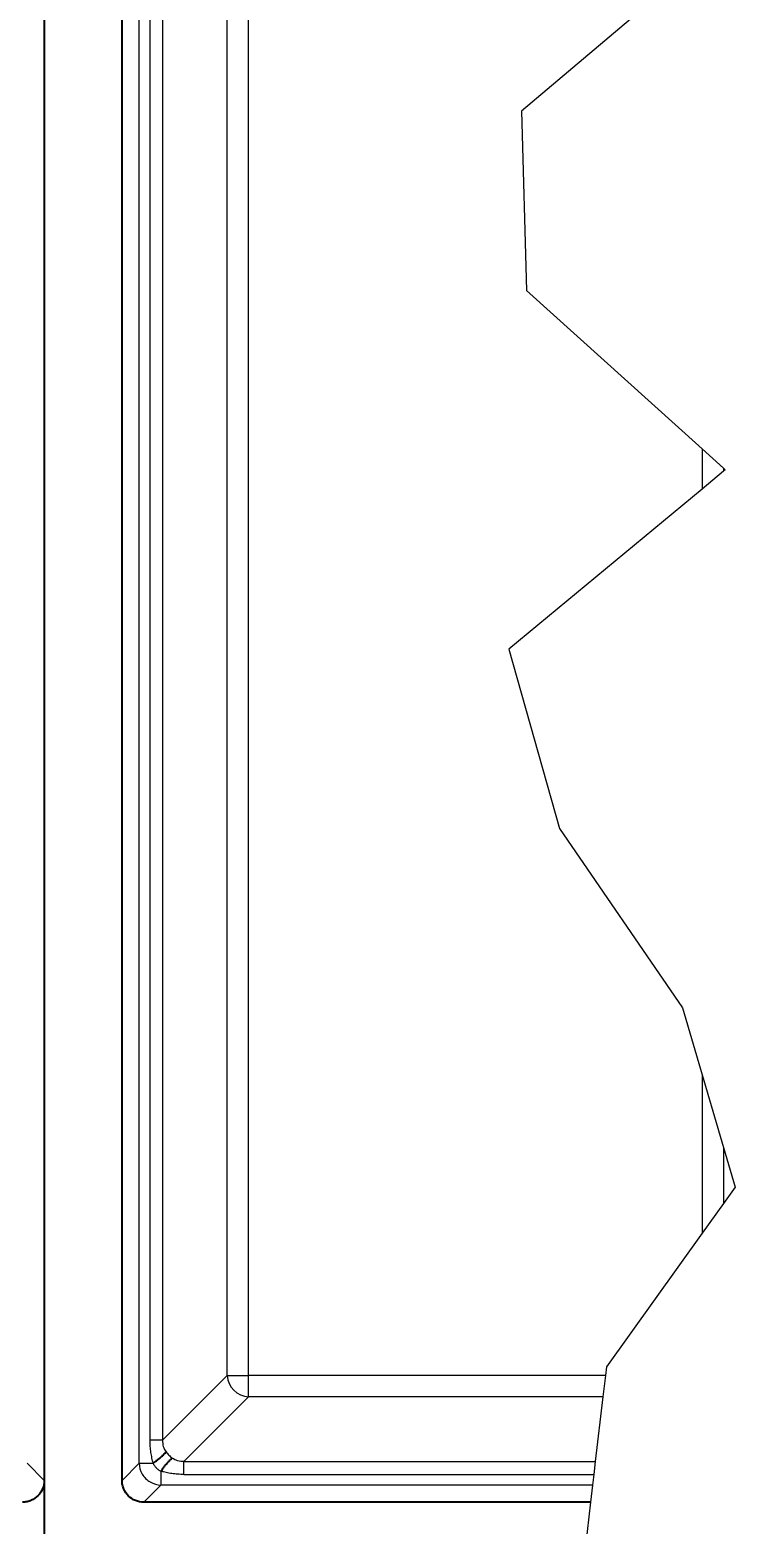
# Model space of a CAD drawing. Header units: millimetres. Extents: x 0 to 1486, y 0 to 1051.
# Drawn here: x 1277.7 to 1307.8, y 859.2 to 922.9 of the extents above; entities that cross this region are included whole.
import ezdxf

# ---------------------------------------------------------------- set-up
doc = ezdxf.new("R2010")
doc.units = ezdxf.units.MM
doc.header["$LTSCALE"] = 1.25
for name, color, linetype, lineweight, true_color in [('Bemaßungen(DIN)', 7, 'Continuous', 5, 0x262659), ('Bruchlinien(DIN)', 7, 'Continuous', 9, 0x262659), ('Sichtbare Kanten(DIN)', 7, 'Continuous', 25, 0x262659), ('Sichtbare tangentiale Kanten(DIN)', 7, 'Continuous', 15, 0x1a1a3e)]:
    doc.layers.add(name, color=color, linetype=linetype, lineweight=lineweight, true_color=true_color)
doc.styles.add('Aktuell-DINGroßer Text', font='arial.ttf')
doc.dimstyles.new('STANDARD-DIN', dxfattribs={"dimscale": 1.25, "dimtxt": 5.25, "dimasz": 2.5, "dimexe": 3.175, "dimexo": 0, "dimgap": 0.8, "dimtad": 1, "dimrnd": 1e-08, "dimtxsty": 'Aktuell-DINGroßer Text', "dimcen": 0.09, "dimdle": 10, "dimclrd": 256, "dimclre": 256, "dimclrt": 256, "dimazin": 2, "dimtfac": 0.666667, "dimtmove": 0, "dimatfit": 3, "dimfxl": 1, "dimtolj": 1, "dimlwd": 25, "dimlwe": 25, "dimarcsym": 0})

# ---------------------------------------------------------------- blocks, each defined once
blk = doc.blocks.new('*D130')
at = {"layer": 'Bemaßungen(DIN)', "color": 250, "linetype": 'Continuous', "lineweight": 25, "true_color": 0x3f3f3f, "transparency": 16777216}
for p, q in [((1218.791, 861.059), (1218.791, 835.215)), ((1278.285, 861.059), (1278.285, 835.215)), ((1221.916, 839.184), (1275.16, 839.184))]:
    blk.add_line(p, q, dxfattribs=at)
at = {"layer": 'Bemaßungen(DIN)', "color": 250, "linetype": 'Continuous', "true_color": 0x3f3f3f, "transparency": 16777216}
for points in [[(1221.916, 839.704), (1221.916, 838.663), (1218.791, 839.184)], [(1275.16, 839.704), (1275.16, 838.663), (1278.285, 839.184)]]:
    blk.add_solid(points, dxfattribs=at)
at = {"layer": 'Defpoints', "color": 0, "linetype": 'Continuous', "transparency": 16777216}
for p in [(1218.791, 861.059), (1278.285, 861.059), (1278.285, 839.184)]:
    blk.add_point(p, dxfattribs=at)
at = {"layer": 'Bemaßungen(DIN)', "color": 179, "linetype": 'Continuous', "lineweight": 25, "true_color": 0x262659, "transparency": 16777216, "insert": (1237.468, 848.071), "char_height": 6.5625, "attachment_point": 1, "style": 'Aktuell-DINGroßer Text'}
blk.add_mtext('\\A1;31,73', dxfattribs=at)

msp = doc.modelspace()

# ---------------------------------------------------------------- linework, layer by layer
at = {"layer": 'Bruchlinien(DIN)'}
for p, q in [((1306.3592, 925.9794), (1298.6492, 919.4729)), ((1298.6492, 919.4729), (1298.8597, 911.8209)), ((1298.8597, 911.8209), (1306.3592, 905.0597)), ((1306.3592, 905.0597), (1307.2696, 904.239)), ((1307.2696, 904.1044), (1306.3592, 903.3497)), ((1307.2696, 904.239), (1307.3474, 904.1688)), ((1307.3474, 904.1688), (1307.2696, 904.1044)), ((1306.3592, 903.3497), (1298.1164, 896.5168)), ((1298.1164, 896.5168), (1300.2725, 888.8648)), ((1300.2725, 888.8648), (1305.5209, 881.2128)), ((1305.5209, 881.2128), (1306.3592, 878.3561)), ((1306.3592, 878.3561), (1307.2696, 875.2538)), ((1307.2696, 875.2538), (1307.7664, 873.5608)), ((1307.7664, 873.5608), (1307.2696, 872.868)), ((1307.2696, 872.868), (1306.3592, 871.5986)), ((1306.3592, 871.5986), (1302.2789, 865.9088)), ((1302.2789, 865.9088), (1302.234, 865.5286)), ((1302.234, 865.5286), (1302.1264, 864.6182)), ((1302.1264, 864.6182), (1301.8004, 861.86)), ((1301.8004, 861.86), (1301.7358, 861.3133)), ((1301.7358, 861.3133), (1301.6825, 860.8616)), ((1301.6825, 860.8616), (1301.596, 860.1302)), ((1301.596, 860.1302), (1301.3746, 858.2568))]:
    msp.add_line(p, q, dxfattribs=at)
at = {"layer": 'Sichtbare Kanten(DIN)'}
for p, q in [((1278.2847, 956.4581), (1278.2847, 861.0586)), ((1281.6034, 861.0586), (1281.6034, 956.4581)), ((1301.596, 860.1302), (1282.5318, 860.1302))]:
    msp.add_line(p, q, dxfattribs=at)
for points, knots in [([(1282.9276, 861.79), (1282.9573, 861.8119), (1282.9865, 861.8338), (1283.0151, 861.8555), (1283.0509, 861.8826), (1283.0856, 861.9096), (1283.1189, 861.9359), (1283.1389, 861.9518), (1283.1584, 861.9674), (1283.1773, 861.9827), (1283.2151, 862.0135), (1283.2505, 862.0432), (1283.283, 862.0714), (1283.3155, 862.0995), (1283.3451, 862.1262), (1283.3713, 862.1509), (1283.3843, 862.1633), (1283.3966, 862.1752), (1283.4079, 862.1865), (1283.4268, 862.2054), (1283.4432, 862.2228), (1283.457, 862.2386), (1283.468, 862.2512), (1283.4773, 862.2627), (1283.4848, 862.2731)], [-1.0769104, -1.0769104, -1.0769104, -1.0769104, -0.9572537, -0.9572537, -0.9572537, -0.8077, -0.8077, -0.8077, -0.7179403, -0.7179403, -0.7179403, -0.5384552, -0.5384552, -0.5384552, -0.3589701, -0.3589701, -0.3589701, -0.2692104, -0.2692104, -0.2692104, -0.1196567, -0.1196567, -0.1196567, 0, 0, 0, 0]), ([(1283.2632, 861.4543), (1283.2851, 861.484), (1283.307, 861.5133), (1283.3287, 861.5419), (1283.3559, 861.5776), (1283.3828, 861.6124), (1283.4092, 861.6457), (1283.425, 861.6657), (1283.4406, 861.6851), (1283.456, 861.704), (1283.4867, 861.7418), (1283.5164, 861.7772), (1283.5446, 861.8097), (1283.5728, 861.8422), (1283.5995, 861.8718), (1283.6242, 861.898), (1283.6365, 861.9111), (1283.6484, 861.9233), (1283.6598, 861.9347), (1283.6787, 861.9536), (1283.6961, 861.97), (1283.7118, 861.9837), (1283.7244, 861.9947), (1283.736, 862.004), (1283.7464, 862.0115)], [-1.0769104, -1.0769104, -1.0769104, -1.0769104, -0.9572537, -0.9572537, -0.9572537, -0.8077, -0.8077, -0.8077, -0.7179403, -0.7179403, -0.7179403, -0.5384552, -0.5384552, -0.5384552, -0.3589701, -0.3589701, -0.3589701, -0.2692104, -0.2692104, -0.2692104, -0.1196567, -0.1196567, -0.1196567, 0, 0, 0, 0]), ([(1278.2847, 861.0586), (1278.2847, 860.9386), (1278.2613, 860.8179), (1278.1718, 860.5968), (1278.1062, 860.4961), (1277.941, 860.3257), (1277.8417, 860.2568), (1277.6738, 860.183), (1277.6118, 860.1633), (1277.4855, 860.137), (1277.4209, 860.1302), (1277.3563, 860.1302)], [0, 0, 0, 0, 0.019193526, 0.019193526, 0.038166014, 0.038166014, 0.057250771, 0.057250771, 0.067667509, 0.067667509, 0.078108379, 0.078108379, 0.078108379, 0.078108379]), ([(1282.5318, 860.1302), (1282.4119, 860.1302), (1282.2912, 860.1536), (1282.07, 860.2431), (1281.9694, 860.3087), (1281.7989, 860.4739), (1281.7301, 860.5731), (1281.6563, 860.7411), (1281.6366, 860.8031), (1281.6102, 860.9293), (1281.6034, 860.994), (1281.6034, 861.0586)], [0, 0, 0, 0, 0.019193526, 0.019193526, 0.038166014, 0.038166014, 0.057250771, 0.057250771, 0.067667509, 0.067667509, 0.078108379, 0.078108379, 0.078108379, 0.078108379])]:
    msp.add_open_spline(points, degree=3, knots=knots, dxfattribs=at)
at = {"layer": 'Sichtbare tangentiale Kanten(DIN)'}
for p, q in [((1282.3349, 861.79), (1282.3349, 955.7266)), ((1282.7866, 954.7462), (1282.7866, 862.7704)), ((1283.3332, 954.7462), (1283.3332, 862.7704)), ((1286.0914, 865.5286), (1286.0914, 951.988)), ((1287.0019, 865.5286), (1287.0019, 951.988)), ((1306.3592, 905.0597), (1306.3592, 903.3497)), ((1307.2696, 904.239), (1307.2696, 904.1044)), ((1306.3592, 878.3561), (1306.3592, 871.5986)), ((1307.2696, 875.2538), (1307.2696, 872.868)), ((1283.3332, 862.7704), (1286.0914, 865.5286)), ((1286.0914, 865.5286), (1287.0019, 865.5286)), ((1302.234, 865.5286), (1287.0019, 865.5286)), ((1287.0019, 864.6182), (1287.0019, 865.5286)), ((1284.2436, 861.86), (1287.0019, 864.6182)), ((1302.1264, 864.6182), (1287.0019, 864.6182)), ((1283.3332, 862.7704), (1282.7866, 862.7704)), ((1284.2436, 861.86), (1301.8004, 861.86)), ((1284.2436, 861.3133), (1284.2436, 861.86)), ((1278.2847, 861.0586), (1277.5533, 861.79)), ((1281.6034, 861.0586), (1282.3349, 861.79)), ((1284.2436, 861.3133), (1301.7358, 861.3133)), ((1282.5318, 860.1302), (1283.2632, 860.8616)), ((1301.6825, 860.8616), (1283.2632, 860.8616))]:
    msp.add_line(p, q, dxfattribs=at)
msp.add_ellipse((1287.0019, 865.5286), major_axis=(0.6629, -0.6629), ratio=0.9446321, start_param=3.9554703, end_param=5.4693077, dxfattribs=at)
for points, knots in [([(1282.7866, 862.7704), (1282.7867, 862.7484), (1282.7868, 862.7265), (1282.7871, 862.7046), (1282.7875, 862.6827), (1282.7881, 862.6608), (1282.7889, 862.639), (1282.7904, 862.5953), (1282.7927, 862.5517), (1282.7957, 862.5085), (1282.8018, 862.4222), (1282.8109, 862.3371), (1282.8229, 862.2544), (1282.8349, 862.1714), (1282.8499, 862.0908), (1282.8675, 862.0132), (1282.8763, 861.9744), (1282.8857, 861.9364), (1282.8957, 861.8992), (1282.9007, 861.8806), (1282.9059, 861.8622), (1282.9112, 861.844), (1282.9166, 861.8258), (1282.9221, 861.8078), (1282.9276, 861.79)], [0, 0, 0, 0, 0.03321382, 0.03321382, 0.03321382, 0.06641125, 0.06641125, 0.06641125, 0.13277377, 0.13277377, 0.13277377, 0.26517816, 0.26517816, 0.26517816, 0.3981672, 0.3981672, 0.3981672, 0.46455773, 0.46455773, 0.46455773, 0.4977404, 0.4977404, 0.4977404, 0.53089997, 0.53089997, 0.53089997, 0.53089997]), ([(1283.3332, 862.7704), (1283.3285, 862.6781), (1283.3509, 862.4975), (1283.4333, 862.3432), (1283.4848, 862.2731)], [0, 0, 0, 0, 0.14249094, 0.285274, 0.285274, 0.285274, 0.285274]), ([(1283.4848, 862.2731), (1283.5205, 862.2245), (1283.6007, 862.1291), (1283.6959, 862.0486), (1283.7464, 862.0115)], [0, 0, 0, 0, 0.09759049, 0.19891575, 0.19891575, 0.19891575, 0.19891575]), ([(1284.2436, 861.86), (1284.1513, 861.8552), (1283.9707, 861.8777), (1283.8164, 861.96), (1283.7464, 862.0115)], [0, 0, 0, 0, 0.14249094, 0.285274, 0.285274, 0.285274, 0.285274]), ([(1282.3349, 861.79), (1282.3396, 861.79), (1282.3467, 861.79), (1282.3561, 861.79), (1282.3689, 861.79), (1282.386, 861.79), (1282.4071, 861.79), (1282.4166, 861.79), (1282.4269, 861.79), (1282.438, 861.79), (1282.4694, 861.79), (1282.5069, 861.79), (1282.5496, 861.79), (1282.5797, 861.79), (1282.6124, 861.79), (1282.6471, 861.79), (1282.679, 861.79), (1282.7125, 861.79), (1282.7474, 861.79), (1282.7739, 861.79), (1282.8011, 861.79), (1282.8289, 861.79), (1282.8611, 861.79), (1282.8941, 861.79), (1282.9276, 861.79)], [0, 0, 0, 0, 0.1366456, 0.1366456, 0.1366456, 0.3250932, 0.3250932, 0.3250932, 0.4099368, 0.4099368, 0.4099368, 0.6502295, 0.6502295, 0.6502295, 0.8198736, 0.8198736, 0.8198736, 0.9753762, 0.9753762, 0.9753762, 1.0931648, 1.0931648, 1.0931648, 1.2298104, 1.2298104, 1.2298104, 1.2298104]), ([(1282.9276, 861.79), (1282.9432, 861.758), (1282.9786, 861.6917), (1283.0556, 861.5922), (1283.158, 861.5092), (1283.2274, 861.4718), (1283.2632, 861.4543)], [0, 0, 0, 0, 0.06385433, 0.1271103, 0.18750841, 0.25908506, 0.25908506, 0.25908506, 0.25908506]), ([(1284.2436, 861.3133), (1284.2217, 861.3134), (1284.1998, 861.3135), (1284.1779, 861.3139), (1284.156, 861.3142), (1284.1341, 861.3148), (1284.1122, 861.3156), (1284.0685, 861.3171), (1284.025, 861.3194), (1283.9818, 861.3225), (1283.8955, 861.3285), (1283.8103, 861.3376), (1283.7277, 861.3496), (1283.6447, 861.3617), (1283.564, 861.3767), (1283.4864, 861.3943), (1283.4477, 861.403), (1283.4097, 861.4125), (1283.3724, 861.4225), (1283.3538, 861.4275), (1283.3354, 861.4326), (1283.3172, 861.438), (1283.299, 861.4433), (1283.2811, 861.4488), (1283.2632, 861.4543)], [0, 0, 0, 0, 0.03321382, 0.03321382, 0.03321382, 0.06641125, 0.06641125, 0.06641125, 0.13277377, 0.13277377, 0.13277377, 0.26517816, 0.26517816, 0.26517816, 0.3981672, 0.3981672, 0.3981672, 0.46455773, 0.46455773, 0.46455773, 0.4977404, 0.4977404, 0.4977404, 0.53089995, 0.53089995, 0.53089995, 0.53089995]), ([(1283.2632, 861.4543), (1283.2632, 861.416), (1283.2632, 861.2918), (1283.2632, 861.1017), (1283.2632, 860.931), (1283.2632, 860.874), (1283.2632, 860.8616)], [-0.48919907, -0.48919907, -0.48919907, -0.48919907, -0.42706452, -0.28470968, -0.14235484, 0, 0, 0, 0])]:
    msp.add_open_spline(points, degree=3, knots=knots, dxfattribs=at)
msp.add_open_spline([(1282.3349, 861.79), (1282.3374, 861.6293), (1282.4273, 861.3085), (1282.7818, 860.954), (1283.1026, 860.8641), (1283.2632, 860.8616)], degree=3, dxfattribs=at)

# ---------------------------------------------------------------- dimensions: what is measured, and where the dimension line sits
at = {"layer": 'Bemaßungen(DIN)', "color": 250, "linetype": 'Continuous', "lineweight": 25, "true_color": 0x3f3f3f}
dim = msp.add_linear_dim(base=(1278.2847, 839.1836), p1=(1218.7909, 861.0586), p2=(1278.2847, 861.0586), dimstyle='STANDARD-DIN', override={"dimgap": 0.8, "dimdec": 2, "dimlfac": 0.533333, "dimtol": 0, "dimlim": 0, "dimtp": 0, "dimtm": 0, "dimtdec": 2, "dimtofl": 0, "dimatfit": 1}, dxfattribs=at)
dim.commit()
dim.dimension.update_dxf_attribs({"geometry": '*D130', "text_midpoint": (1248.5378, 839.1836), "dimtype": 160})

doc.saveas('drawing.dxf')
